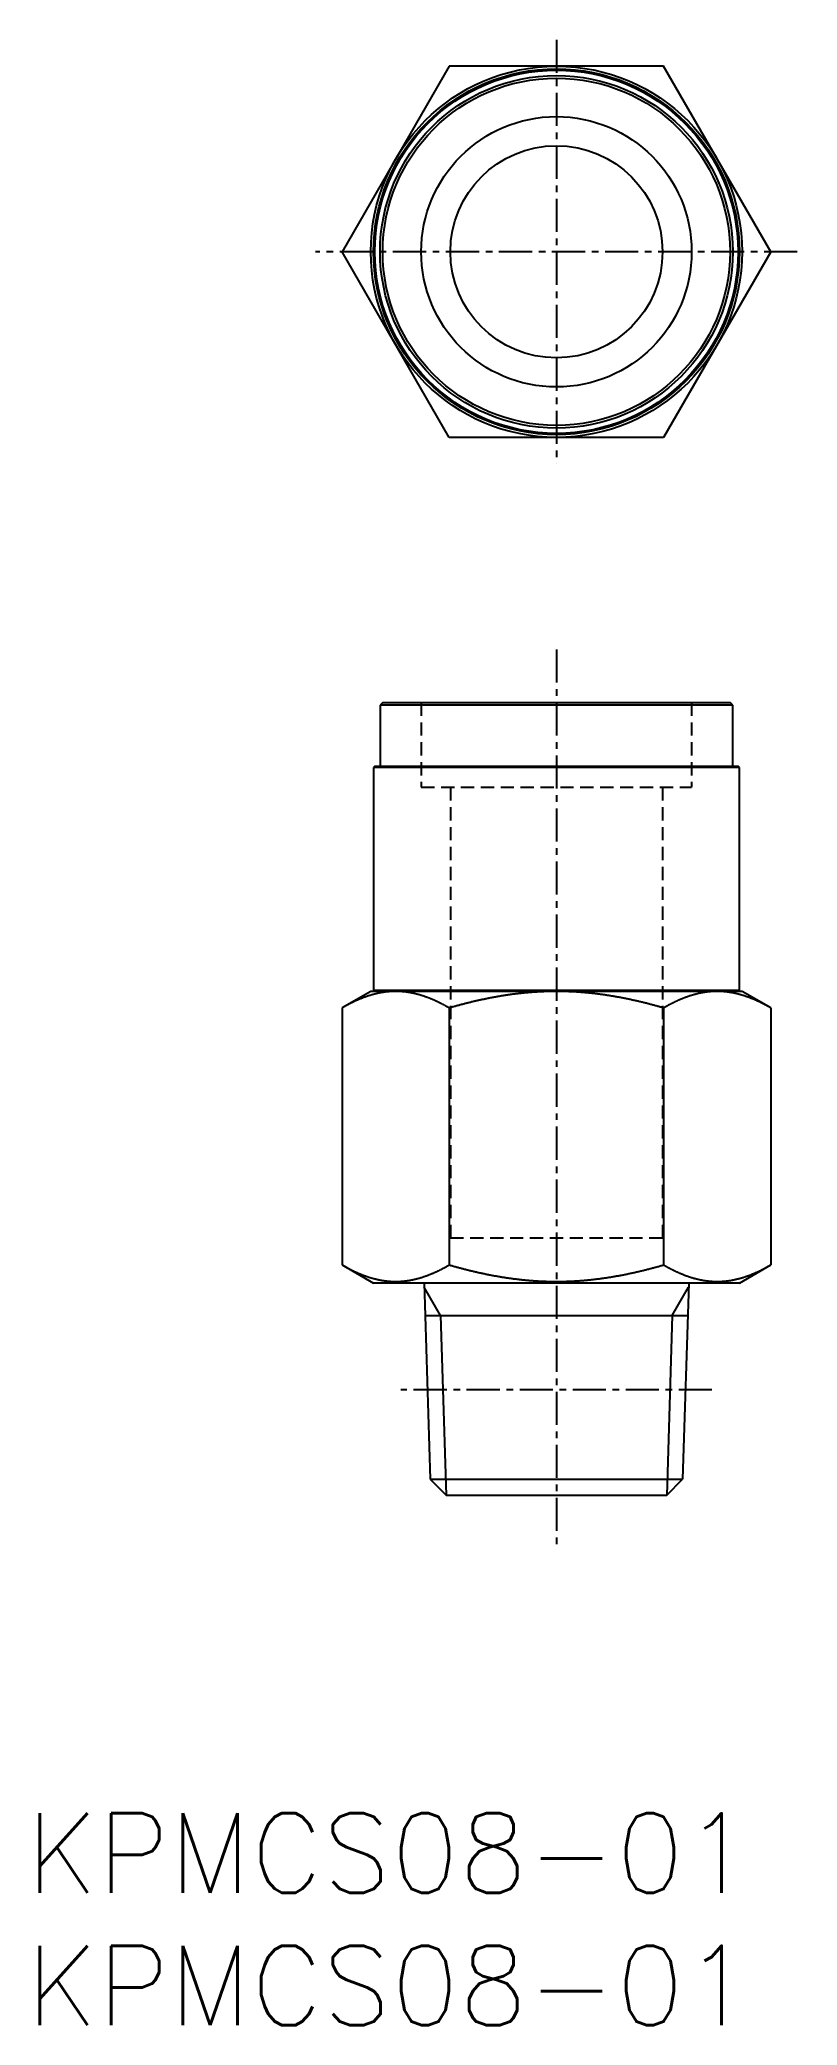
# Model space of a CAD drawing. Extents: x 0.5 to 29.1, y 0 to 74.9.
import ezdxf

# ---------------------------------------------------------------- set-up
doc = ezdxf.new("R2010")
doc.units = 0
doc.linetypes.add('CENTER', pattern=[2, 1.25, -0.25, 0.25, -0.25])
doc.linetypes.add('DASHED', pattern=[0.75, 0.5, -0.25])
doc.layers.get('0').update_dxf_attribs({"linetype": 'CONTINUOUS'})
for name, color, linetype in [('CENTER', 1, 'CENTER'), ('PV', 7, 'CONTINUOUS'), ('TV', 7, 'CONTINUOUS')]:
    doc.layers.add(name, color=color, linetype=linetype)
doc.styles.get("Standard").update_dxf_attribs({"font": 'txt.shx'})

# ---------------------------------------------------------------- blocks, each defined once
blk = doc.blocks.new('*U2')
at = {"color": 7, "linetype": 'CONTINUOUS'}
blk.add_text('KPMCS08-01', height=3, dxfattribs=at).set_placement((0, 0))
blk = doc.blocks.new('*U3')
at = {"color": 7, "linetype": 'CONTINUOUS'}
blk.add_text('KPMCS08-01', height=3, dxfattribs=at).set_placement((0, 5))

msp = doc.modelspace()

# ---------------------------------------------------------------- linework, layer by layer
at = {"color": 1, "linetype": 'CENTER'}
for p, q in [((20, 74.9), (20, 58.9)), ((29.083, 66.9), (10.917, 66.9))]:
    msp.add_line(p, q, dxfattribs=at)
at = {"color": 3, "linetype": 'DASHED'}
for p, q in [((14.9, 49.9), (14.9, 46.7)), ((25.1, 49.9), (25.1, 46.7)), ((14.9, 46.7), (25.1, 46.7)), ((16, 46.7), (16, 29.7)), ((24, 46.7), (24, 29.7)), ((16, 29.7), (24, 29.7))]:
    msp.add_line(p, q, dxfattribs=at)
at = {"color": 7, "linetype": 'CONTINUOUS'}
for p, q in [((15.01, 28), (15.241, 20.6)), ((24.99, 28), (24.759, 20.6)), ((15.048, 26.777), (24.952, 26.777)), ((15.241, 20.6), (15.841, 20)), ((15.241, 20.6), (24.759, 20.6)), ((24.159, 20), (24.759, 20.6)), ((15.841, 20), (24.159, 20))]:
    msp.add_line(p, q, dxfattribs=at)
at = {"color": 3, "linetype": 'CONTINUOUS'}
for p, q in [((15.629, 26.777), (15.015, 27.841)), ((24.371, 26.777), (24.985, 27.841)), ((15.629, 26.777), (15.841, 20)), ((24.371, 26.777), (24.159, 20))]:
    msp.add_line(p, q, dxfattribs=at)
at = {"layer": 'CENTER', "color": 1, "linetype": 'CENTER'}
for p, q in [((20, 51.9), (20, 18)), ((25.864, 23.97), (14.136, 23.97))]:
    msp.add_line(p, q, dxfattribs=at)
at = {"layer": 'PV', "color": 7, "linetype": 'CONTINUOUS'}
for p, q in [((13.45, 49.9), (13.35, 49.8)), ((13.35, 49.8), (13.35, 47.5)), ((26.65, 49.8), (13.35, 49.8)), ((13.45, 49.9), (26.55, 49.9)), ((26.65, 49.8), (26.55, 49.9)), ((26.65, 47.5), (26.65, 49.8)), ((13.15, 47.5), (13.1, 47.45)), ((13.1, 47.45), (13.1, 39.05)), ((26.9, 47.45), (13.1, 47.45)), ((13.15, 47.5), (26.85, 47.5)), ((26.9, 47.45), (26.85, 47.5)), ((26.9, 39.05), (26.9, 47.45)), ((13, 39), (11.917, 38.375)), ((27, 39), (13, 39)), ((13.1, 39.05), (26.9, 39.05)), ((13.1, 39.05), (13.15, 39)), ((26.85, 39), (26.9, 39.05)), ((28.083, 38.375), (27, 39)), ((11.917, 38.375), (11.917, 28.683)), ((15.959, 38.375), (15.959, 28.683)), ((24.041, 38.375), (24.041, 28.683)), ((28.083, 38.375), (28.083, 28.683)), ((11.917, 28.683), (13.1, 28)), ((26.9, 28), (28.083, 28.683)), ((26.9, 28), (13.1, 28))]:
    msp.add_line(p, q, dxfattribs=at)
for points in [[(13.938, 39), (13.921, 39), (13.904, 39), (13.888, 39), (13.871, 38.999), (13.854, 38.999), (13.838, 38.998), (13.821, 38.998), (13.804, 38.997), (13.787, 38.996), (13.771, 38.995), (13.754, 38.994), (13.737, 38.993), (13.721, 38.992), (13.704, 38.991), (13.687, 38.99), (13.671, 38.988), (13.654, 38.987), (13.637, 38.985), (13.621, 38.983), (13.604, 38.982), (13.587, 38.98), (13.571, 38.978), (13.554, 38.976), (13.538, 38.974), (13.521, 38.971), (13.505, 38.969), (13.488, 38.967), (13.471, 38.964), (13.455, 38.962), (13.438, 38.959), (13.422, 38.956), (13.405, 38.953), (13.389, 38.951), (13.373, 38.948), (13.356, 38.945), (13.34, 38.941), (13.323, 38.938), (13.307, 38.935), (13.29, 38.931), (13.274, 38.928), (13.258, 38.924), (13.241, 38.921), (13.225, 38.917), (13.209, 38.913), (13.193, 38.909), (13.176, 38.905), (13.16, 38.901), (13.144, 38.897), (13.128, 38.893), (13.112, 38.889), (13.095, 38.885), (13.079, 38.88), (13.063, 38.876), (13.047, 38.871), (13.031, 38.867), (13.015, 38.862), (12.999, 38.857), (12.983, 38.852), (12.967, 38.847), (12.951, 38.842), (12.935, 38.837), (12.919, 38.832), (12.903, 38.827), (12.887, 38.822), (12.871, 38.817), (12.856, 38.811), (12.84, 38.806), (12.824, 38.8), (12.808, 38.795), (12.793, 38.789), (12.777, 38.783), (12.761, 38.778), (12.745, 38.772), (12.73, 38.766), (12.714, 38.76), (12.698, 38.754), (12.683, 38.748), (12.667, 38.742), (12.652, 38.736), (12.636, 38.73), (12.621, 38.723), (12.605, 38.717), (12.59, 38.711), (12.574, 38.704), (12.559, 38.698), (12.544, 38.691), (12.528, 38.685), (12.513, 38.678), (12.498, 38.671), (12.482, 38.664), (12.467, 38.658), (12.452, 38.651), (12.437, 38.644), (12.421, 38.637), (12.406, 38.63), (12.391, 38.623), (12.376, 38.616), (12.361, 38.609), (12.346, 38.601), (12.331, 38.594), (12.315, 38.587), (12.3, 38.58), (12.285, 38.572), (12.27, 38.565), (12.255, 38.557), (12.241, 38.55), (12.226, 38.542), (12.211, 38.535), (12.196, 38.527), (12.181, 38.519), (12.166, 38.512), (12.151, 38.504), (12.137, 38.496), (12.122, 38.488), (12.107, 38.48), (12.092, 38.473), (12.078, 38.465), (12.063, 38.457), (12.048, 38.449), (12.034, 38.441), (12.019, 38.432), (12.004, 38.424), (11.99, 38.416), (11.975, 38.408), (11.961, 38.4), (11.946, 38.391), (11.932, 38.383), (11.917, 38.375)], [(15.959, 38.375), (15.944, 38.383), (15.93, 38.391), (15.915, 38.4), (15.9, 38.408), (15.886, 38.416), (15.871, 38.424), (15.857, 38.432), (15.842, 38.441), (15.827, 38.449), (15.813, 38.457), (15.798, 38.465), (15.783, 38.473), (15.769, 38.48), (15.754, 38.488), (15.739, 38.496), (15.724, 38.504), (15.709, 38.512), (15.695, 38.519), (15.68, 38.527), (15.665, 38.535), (15.65, 38.542), (15.635, 38.55), (15.62, 38.557), (15.605, 38.565), (15.59, 38.572), (15.575, 38.58), (15.56, 38.587), (15.545, 38.594), (15.53, 38.601), (15.515, 38.609), (15.5, 38.616), (15.485, 38.623), (15.47, 38.63), (15.454, 38.637), (15.439, 38.644), (15.424, 38.651), (15.409, 38.658), (15.393, 38.664), (15.378, 38.671), (15.363, 38.678), (15.347, 38.685), (15.332, 38.691), (15.317, 38.698), (15.301, 38.704), (15.286, 38.711), (15.27, 38.717), (15.255, 38.723), (15.239, 38.73), (15.224, 38.736), (15.208, 38.742), (15.193, 38.748), (15.177, 38.754), (15.162, 38.76), (15.146, 38.766), (15.13, 38.772), (15.115, 38.778), (15.099, 38.783), (15.083, 38.789), (15.067, 38.795), (15.052, 38.8), (15.036, 38.806), (15.02, 38.811), (15.004, 38.817), (14.988, 38.822), (14.972, 38.827), (14.957, 38.832), (14.941, 38.837), (14.925, 38.842), (14.909, 38.847), (14.893, 38.852), (14.877, 38.857), (14.861, 38.862), (14.845, 38.867), (14.829, 38.871), (14.812, 38.876), (14.796, 38.88), (14.78, 38.885), (14.764, 38.889), (14.748, 38.893), (14.732, 38.897), (14.716, 38.901), (14.699, 38.905), (14.683, 38.909), (14.667, 38.913), (14.65, 38.917), (14.634, 38.921), (14.618, 38.924), (14.602, 38.928), (14.585, 38.931), (14.569, 38.935), (14.552, 38.938), (14.536, 38.941), (14.52, 38.945), (14.503, 38.948), (14.487, 38.951), (14.47, 38.953), (14.454, 38.956), (14.437, 38.959), (14.421, 38.962), (14.404, 38.964), (14.388, 38.967), (14.371, 38.969), (14.355, 38.971), (14.338, 38.974), (14.321, 38.976), (14.305, 38.978), (14.288, 38.98), (14.272, 38.982), (14.255, 38.983), (14.238, 38.985), (14.222, 38.987), (14.205, 38.988), (14.188, 38.99), (14.172, 38.991), (14.155, 38.992), (14.138, 38.993), (14.122, 38.994), (14.105, 38.995), (14.088, 38.996), (14.072, 38.997), (14.055, 38.998), (14.038, 38.998), (14.021, 38.999), (14.005, 38.999), (13.988, 39), (13.971, 39), (13.955, 39), (13.938, 39)], [(20, 39), (19.972, 39), (19.943, 39), (19.915, 39), (19.886, 38.999), (19.858, 38.999), (19.829, 38.999), (19.801, 38.998), (19.772, 38.998), (19.744, 38.997), (19.715, 38.997), (19.687, 38.996), (19.658, 38.995), (19.63, 38.994), (19.601, 38.993), (19.573, 38.992), (19.544, 38.991), (19.516, 38.99), (19.487, 38.989), (19.459, 38.988), (19.43, 38.987), (19.402, 38.985), (19.373, 38.984), (19.345, 38.982), (19.316, 38.981), (19.288, 38.979), (19.26, 38.977), (19.231, 38.976), (19.203, 38.974), (19.174, 38.972), (19.146, 38.97), (19.117, 38.968), (19.089, 38.966), (19.061, 38.964), (19.032, 38.962), (19.004, 38.959), (18.975, 38.957), (18.947, 38.955), (18.919, 38.952), (18.89, 38.95), (18.862, 38.947), (18.833, 38.944), (18.805, 38.942), (18.777, 38.939), (18.748, 38.936), (18.72, 38.933), (18.692, 38.93), (18.663, 38.927), (18.635, 38.924), (18.607, 38.921), (18.578, 38.917), (18.55, 38.914), (18.522, 38.911), (18.493, 38.907), (18.465, 38.904), (18.437, 38.9), (18.409, 38.897), (18.38, 38.893), (18.352, 38.89), (18.324, 38.886), (18.296, 38.882), (18.267, 38.878), (18.239, 38.874), (18.211, 38.87), (18.183, 38.866), (18.155, 38.862), (18.126, 38.858), (18.098, 38.854), (18.07, 38.849), (18.042, 38.845), (18.014, 38.84), (17.986, 38.836), (17.957, 38.831), (17.929, 38.827), (17.901, 38.822), (17.873, 38.818), (17.845, 38.813), (17.817, 38.808), (17.789, 38.803), (17.761, 38.798), (17.733, 38.793), (17.705, 38.788), (17.677, 38.783), (17.649, 38.778), (17.621, 38.773), (17.593, 38.768), (17.565, 38.762), (17.537, 38.757), (17.509, 38.752), (17.481, 38.746), (17.453, 38.741), (17.425, 38.735), (17.397, 38.73), (17.369, 38.724), (17.341, 38.718), (17.313, 38.712), (17.285, 38.707), (17.257, 38.701), (17.229, 38.695), (17.201, 38.689), (17.174, 38.683), (17.146, 38.677), (17.118, 38.671), (17.09, 38.665), (17.062, 38.659), (17.034, 38.652), (17.007, 38.646), (16.979, 38.64), (16.951, 38.633), (16.923, 38.627), (16.896, 38.62), (16.868, 38.614), (16.84, 38.607), (16.812, 38.601), (16.785, 38.594), (16.757, 38.587), (16.729, 38.581), (16.702, 38.574), (16.674, 38.567), (16.646, 38.56), (16.619, 38.553), (16.591, 38.546), (16.563, 38.539), (16.536, 38.532), (16.508, 38.525), (16.481, 38.518), (16.453, 38.511), (16.426, 38.504), (16.398, 38.496), (16.37, 38.489), (16.343, 38.482), (16.315, 38.474), (16.288, 38.467), (16.26, 38.459), (16.233, 38.452), (16.205, 38.444), (16.178, 38.437), (16.15, 38.429), (16.123, 38.422), (16.096, 38.414), (16.068, 38.406), (16.041, 38.398), (16.013, 38.391), (15.986, 38.383), (15.959, 38.375)], [(24.041, 38.375), (24.011, 38.384), (23.98, 38.392), (23.949, 38.401), (23.918, 38.41), (23.887, 38.419), (23.856, 38.427), (23.826, 38.436), (23.795, 38.444), (23.764, 38.453), (23.733, 38.461), (23.702, 38.47), (23.671, 38.478), (23.64, 38.486), (23.609, 38.494), (23.578, 38.503), (23.547, 38.511), (23.516, 38.519), (23.485, 38.527), (23.454, 38.535), (23.423, 38.543), (23.392, 38.551), (23.361, 38.558), (23.329, 38.566), (23.298, 38.574), (23.267, 38.581), (23.236, 38.589), (23.205, 38.597), (23.174, 38.604), (23.143, 38.611), (23.111, 38.619), (23.08, 38.626), (23.049, 38.633), (23.018, 38.64), (22.986, 38.648), (22.955, 38.655), (22.924, 38.662), (22.892, 38.669), (22.861, 38.675), (22.83, 38.682), (22.799, 38.689), (22.767, 38.696), (22.736, 38.702), (22.704, 38.709), (22.673, 38.715), (22.642, 38.722), (22.61, 38.728), (22.579, 38.734), (22.547, 38.741), (22.516, 38.747), (22.484, 38.753), (22.453, 38.759), (22.421, 38.765), (22.39, 38.771), (22.358, 38.777), (22.327, 38.783), (22.295, 38.788), (22.264, 38.794), (22.232, 38.799), (22.201, 38.805), (22.169, 38.81), (22.137, 38.816), (22.106, 38.821), (22.074, 38.826), (22.043, 38.831), (22.011, 38.837), (21.979, 38.842), (21.948, 38.846), (21.916, 38.851), (21.884, 38.856), (21.852, 38.861), (21.821, 38.865), (21.789, 38.87), (21.757, 38.875), (21.726, 38.879), (21.694, 38.883), (21.662, 38.888), (21.63, 38.892), (21.598, 38.896), (21.567, 38.9), (21.535, 38.904), (21.503, 38.908), (21.471, 38.912), (21.439, 38.915), (21.407, 38.919), (21.376, 38.923), (21.344, 38.926), (21.312, 38.93), (21.28, 38.933), (21.248, 38.936), (21.216, 38.939), (21.184, 38.943), (21.152, 38.946), (21.12, 38.949), (21.089, 38.951), (21.057, 38.954), (21.025, 38.957), (20.993, 38.96), (20.961, 38.962), (20.929, 38.965), (20.897, 38.967), (20.865, 38.969), (20.833, 38.971), (20.801, 38.974), (20.769, 38.976), (20.737, 38.978), (20.705, 38.98), (20.673, 38.981), (20.641, 38.983), (20.609, 38.985), (20.577, 38.986), (20.545, 38.988), (20.513, 38.989), (20.481, 38.99), (20.449, 38.992), (20.417, 38.993), (20.385, 38.994), (20.353, 38.995), (20.321, 38.996), (20.288, 38.997), (20.256, 38.997), (20.224, 38.998), (20.192, 38.998), (20.16, 38.999), (20.128, 38.999), (20.096, 39), (20.064, 39), (20.032, 39), (20, 39)], [(26.062, 39), (26.045, 39), (26.029, 39), (26.012, 39), (25.995, 38.999), (25.979, 38.999), (25.962, 38.998), (25.945, 38.998), (25.928, 38.997), (25.912, 38.996), (25.895, 38.995), (25.878, 38.994), (25.862, 38.993), (25.845, 38.992), (25.828, 38.991), (25.812, 38.99), (25.795, 38.988), (25.778, 38.987), (25.762, 38.985), (25.745, 38.983), (25.728, 38.982), (25.712, 38.98), (25.695, 38.978), (25.679, 38.976), (25.662, 38.974), (25.645, 38.971), (25.629, 38.969), (25.612, 38.967), (25.596, 38.964), (25.579, 38.962), (25.563, 38.959), (25.546, 38.956), (25.53, 38.953), (25.513, 38.951), (25.497, 38.948), (25.48, 38.945), (25.464, 38.941), (25.448, 38.938), (25.431, 38.935), (25.415, 38.931), (25.398, 38.928), (25.382, 38.924), (25.366, 38.921), (25.35, 38.917), (25.333, 38.913), (25.317, 38.909), (25.301, 38.905), (25.285, 38.901), (25.268, 38.897), (25.252, 38.893), (25.236, 38.889), (25.22, 38.885), (25.204, 38.88), (25.188, 38.876), (25.171, 38.871), (25.155, 38.867), (25.139, 38.862), (25.123, 38.857), (25.107, 38.852), (25.091, 38.847), (25.075, 38.842), (25.059, 38.837), (25.043, 38.832), (25.028, 38.827), (25.012, 38.822), (24.996, 38.817), (24.98, 38.811), (24.964, 38.806), (24.948, 38.8), (24.933, 38.795), (24.917, 38.789), (24.901, 38.783), (24.885, 38.778), (24.87, 38.772), (24.854, 38.766), (24.838, 38.76), (24.823, 38.754), (24.807, 38.748), (24.792, 38.742), (24.776, 38.736), (24.761, 38.73), (24.745, 38.723), (24.73, 38.717), (24.714, 38.711), (24.699, 38.704), (24.683, 38.698), (24.668, 38.691), (24.653, 38.685), (24.637, 38.678), (24.622, 38.671), (24.607, 38.664), (24.591, 38.658), (24.576, 38.651), (24.561, 38.644), (24.546, 38.637), (24.53, 38.63), (24.515, 38.623), (24.5, 38.616), (24.485, 38.609), (24.47, 38.601), (24.455, 38.594), (24.44, 38.587), (24.425, 38.58), (24.41, 38.572), (24.395, 38.565), (24.38, 38.557), (24.365, 38.55), (24.35, 38.542), (24.335, 38.535), (24.32, 38.527), (24.305, 38.519), (24.291, 38.512), (24.276, 38.504), (24.261, 38.496), (24.246, 38.488), (24.231, 38.48), (24.217, 38.473), (24.202, 38.465), (24.187, 38.457), (24.173, 38.449), (24.158, 38.441), (24.143, 38.432), (24.129, 38.424), (24.114, 38.416), (24.1, 38.408), (24.085, 38.4), (24.07, 38.391), (24.056, 38.383), (24.041, 38.375)], [(28.083, 38.375), (28.068, 38.383), (28.054, 38.391), (28.039, 38.4), (28.025, 38.408), (28.01, 38.416), (27.996, 38.424), (27.981, 38.432), (27.966, 38.441), (27.952, 38.449), (27.937, 38.457), (27.922, 38.465), (27.908, 38.473), (27.893, 38.48), (27.878, 38.488), (27.863, 38.496), (27.849, 38.504), (27.834, 38.512), (27.819, 38.519), (27.804, 38.527), (27.789, 38.535), (27.774, 38.542), (27.759, 38.55), (27.745, 38.557), (27.73, 38.565), (27.715, 38.572), (27.7, 38.58), (27.685, 38.587), (27.669, 38.594), (27.654, 38.601), (27.639, 38.609), (27.624, 38.616), (27.609, 38.623), (27.594, 38.63), (27.579, 38.637), (27.563, 38.644), (27.548, 38.651), (27.533, 38.658), (27.518, 38.664), (27.502, 38.671), (27.487, 38.678), (27.472, 38.685), (27.456, 38.691), (27.441, 38.698), (27.426, 38.704), (27.41, 38.711), (27.395, 38.717), (27.379, 38.723), (27.364, 38.73), (27.348, 38.736), (27.333, 38.742), (27.317, 38.748), (27.302, 38.754), (27.286, 38.76), (27.27, 38.766), (27.255, 38.772), (27.239, 38.778), (27.223, 38.783), (27.208, 38.789), (27.192, 38.795), (27.176, 38.8), (27.16, 38.806), (27.144, 38.811), (27.129, 38.817), (27.113, 38.822), (27.097, 38.827), (27.081, 38.832), (27.065, 38.837), (27.049, 38.842), (27.033, 38.847), (27.017, 38.852), (27.001, 38.857), (26.985, 38.862), (26.969, 38.867), (26.953, 38.871), (26.937, 38.876), (26.921, 38.88), (26.905, 38.885), (26.888, 38.889), (26.872, 38.893), (26.856, 38.897), (26.84, 38.901), (26.824, 38.905), (26.807, 38.909), (26.791, 38.913), (26.775, 38.917), (26.759, 38.921), (26.742, 38.924), (26.726, 38.928), (26.71, 38.931), (26.693, 38.935), (26.677, 38.938), (26.66, 38.941), (26.644, 38.945), (26.627, 38.948), (26.611, 38.951), (26.595, 38.953), (26.578, 38.956), (26.562, 38.959), (26.545, 38.962), (26.529, 38.964), (26.512, 38.967), (26.495, 38.969), (26.479, 38.971), (26.462, 38.974), (26.446, 38.976), (26.429, 38.978), (26.413, 38.98), (26.396, 38.982), (26.379, 38.983), (26.363, 38.985), (26.346, 38.987), (26.329, 38.988), (26.313, 38.99), (26.296, 38.991), (26.279, 38.992), (26.263, 38.993), (26.246, 38.994), (26.229, 38.995), (26.213, 38.996), (26.196, 38.997), (26.179, 38.998), (26.162, 38.998), (26.146, 38.999), (26.129, 38.999), (26.112, 39), (26.096, 39), (26.079, 39), (26.062, 39)], [(11.917, 28.683), (11.933, 28.674), (11.948, 28.665), (11.964, 28.656), (11.979, 28.648), (11.995, 28.639), (12.01, 28.63), (12.026, 28.621), (12.041, 28.613), (12.057, 28.604), (12.073, 28.596), (12.088, 28.587), (12.104, 28.579), (12.12, 28.57), (12.136, 28.562), (12.151, 28.554), (12.167, 28.545), (12.183, 28.537), (12.199, 28.529), (12.215, 28.521), (12.231, 28.513), (12.247, 28.505), (12.262, 28.497), (12.278, 28.489), (12.294, 28.481), (12.31, 28.473), (12.327, 28.465), (12.343, 28.458), (12.359, 28.45), (12.375, 28.442), (12.391, 28.435), (12.407, 28.427), (12.423, 28.42), (12.44, 28.412), (12.456, 28.405), (12.472, 28.398), (12.488, 28.391), (12.505, 28.383), (12.521, 28.376), (12.537, 28.369), (12.554, 28.362), (12.57, 28.355), (12.587, 28.348), (12.603, 28.342), (12.62, 28.335), (12.636, 28.328), (12.653, 28.322), (12.669, 28.315), (12.686, 28.308), (12.703, 28.302), (12.719, 28.296), (12.736, 28.289), (12.753, 28.283), (12.769, 28.277), (12.786, 28.271), (12.803, 28.265), (12.82, 28.259), (12.837, 28.253), (12.854, 28.247), (12.87, 28.242), (12.887, 28.236), (12.904, 28.23), (12.921, 28.225), (12.938, 28.219), (12.955, 28.214), (12.972, 28.209), (12.989, 28.204), (13.006, 28.198), (13.024, 28.193), (13.041, 28.188), (13.058, 28.184), (13.075, 28.179), (13.092, 28.174), (13.109, 28.169), (13.127, 28.165), (13.144, 28.16), (13.161, 28.156), (13.179, 28.152), (13.196, 28.148), (13.213, 28.143), (13.231, 28.139), (13.248, 28.135), (13.265, 28.132), (13.283, 28.128), (13.3, 28.124), (13.318, 28.121), (13.335, 28.117), (13.353, 28.114), (13.37, 28.111), (13.388, 28.107), (13.405, 28.104), (13.423, 28.101), (13.441, 28.098), (13.458, 28.096), (13.476, 28.093), (13.493, 28.09), (13.511, 28.088), (13.529, 28.085), (13.547, 28.083), (13.564, 28.081), (13.582, 28.079), (13.6, 28.077), (13.617, 28.075), (13.635, 28.073), (13.653, 28.071), (13.671, 28.07), (13.688, 28.068), (13.706, 28.067), (13.724, 28.065), (13.742, 28.064), (13.76, 28.063), (13.777, 28.062), (13.795, 28.061), (13.813, 28.06), (13.831, 28.06), (13.849, 28.059), (13.866, 28.059), (13.884, 28.058), (13.902, 28.058), (13.92, 28.058), (13.938, 28.058), (13.956, 28.058), (13.974, 28.058), (13.991, 28.058), (14.009, 28.059), (14.027, 28.059), (14.045, 28.06), (14.063, 28.06), (14.08, 28.061), (14.098, 28.062), (14.116, 28.063), (14.134, 28.064), (14.152, 28.065), (14.169, 28.067), (14.187, 28.068), (14.205, 28.07), (14.223, 28.071), (14.241, 28.073), (14.258, 28.075), (14.276, 28.077), (14.294, 28.079), (14.311, 28.081), (14.329, 28.083), (14.347, 28.085), (14.364, 28.088), (14.382, 28.09), (14.4, 28.093), (14.417, 28.096), (14.435, 28.098), (14.453, 28.101), (14.47, 28.104), (14.488, 28.107), (14.505, 28.111), (14.523, 28.114), (14.54, 28.117), (14.558, 28.121), (14.575, 28.124), (14.593, 28.128), (14.61, 28.132), (14.628, 28.135), (14.645, 28.139), (14.662, 28.143), (14.68, 28.148), (14.697, 28.152), (14.714, 28.156), (14.732, 28.16), (14.749, 28.165), (14.766, 28.169), (14.783, 28.174), (14.801, 28.179), (14.818, 28.184), (14.835, 28.188), (14.852, 28.193), (14.869, 28.198), (14.886, 28.204), (14.903, 28.209), (14.92, 28.214), (14.937, 28.219), (14.954, 28.225), (14.971, 28.23), (14.988, 28.236), (15.005, 28.242), (15.022, 28.247), (15.039, 28.253), (15.056, 28.259), (15.073, 28.265), (15.089, 28.271), (15.106, 28.277), (15.123, 28.283), (15.14, 28.289), (15.156, 28.296), (15.173, 28.302), (15.19, 28.308), (15.206, 28.315), (15.223, 28.322), (15.239, 28.328), (15.256, 28.335), (15.272, 28.342), (15.289, 28.348), (15.305, 28.355), (15.322, 28.362), (15.338, 28.369), (15.355, 28.376), (15.371, 28.383), (15.387, 28.391), (15.404, 28.398), (15.42, 28.405), (15.436, 28.412), (15.452, 28.42), (15.469, 28.427), (15.485, 28.435), (15.501, 28.442), (15.517, 28.45), (15.533, 28.458), (15.549, 28.465), (15.565, 28.473), (15.581, 28.481), (15.597, 28.489), (15.613, 28.497), (15.629, 28.505), (15.645, 28.513), (15.661, 28.521), (15.677, 28.529), (15.693, 28.537), (15.709, 28.545), (15.724, 28.554), (15.74, 28.562), (15.756, 28.57), (15.772, 28.579), (15.787, 28.587), (15.803, 28.596), (15.819, 28.604), (15.834, 28.613), (15.85, 28.621), (15.865, 28.63), (15.881, 28.639), (15.897, 28.648), (15.912, 28.656), (15.928, 28.665), (15.943, 28.674), (15.959, 28.683)], [(15.959, 28.683), (15.99, 28.674), (16.022, 28.665), (16.054, 28.656), (16.086, 28.647), (16.118, 28.638), (16.15, 28.629), (16.181, 28.62), (16.213, 28.611), (16.245, 28.602), (16.277, 28.594), (16.309, 28.585), (16.341, 28.577), (16.373, 28.568), (16.405, 28.56), (16.437, 28.551), (16.469, 28.543), (16.501, 28.534), (16.533, 28.526), (16.565, 28.518), (16.597, 28.51), (16.629, 28.502), (16.662, 28.494), (16.694, 28.486), (16.726, 28.478), (16.758, 28.47), (16.79, 28.462), (16.822, 28.455), (16.854, 28.447), (16.887, 28.439), (16.919, 28.432), (16.951, 28.424), (16.983, 28.417), (17.016, 28.41), (17.048, 28.402), (17.08, 28.395), (17.113, 28.388), (17.145, 28.381), (17.177, 28.374), (17.21, 28.367), (17.242, 28.36), (17.274, 28.353), (17.307, 28.347), (17.339, 28.34), (17.372, 28.333), (17.404, 28.327), (17.436, 28.32), (17.469, 28.314), (17.501, 28.307), (17.534, 28.301), (17.566, 28.295), (17.599, 28.289), (17.631, 28.283), (17.664, 28.277), (17.697, 28.271), (17.729, 28.265), (17.762, 28.259), (17.794, 28.254), (17.827, 28.248), (17.86, 28.242), (17.892, 28.237), (17.925, 28.232), (17.957, 28.226), (17.99, 28.221), (18.023, 28.216), (18.056, 28.211), (18.088, 28.206), (18.121, 28.201), (18.154, 28.196), (18.186, 28.191), (18.219, 28.186), (18.252, 28.182), (18.285, 28.177), (18.318, 28.173), (18.35, 28.168), (18.383, 28.164), (18.416, 28.16), (18.449, 28.156), (18.482, 28.152), (18.514, 28.148), (18.547, 28.144), (18.58, 28.14), (18.613, 28.136), (18.646, 28.133), (18.679, 28.129), (18.712, 28.126), (18.745, 28.122), (18.778, 28.119), (18.811, 28.116), (18.844, 28.113), (18.876, 28.11), (18.909, 28.107), (18.942, 28.104), (18.975, 28.101), (19.008, 28.098), (19.041, 28.096), (19.074, 28.093), (19.107, 28.091), (19.14, 28.088), (19.173, 28.086), (19.206, 28.084), (19.239, 28.082), (19.272, 28.08), (19.305, 28.078), (19.338, 28.076), (19.372, 28.074), (19.405, 28.072), (19.438, 28.071), (19.471, 28.069), (19.504, 28.068), (19.537, 28.067), (19.57, 28.065), (19.603, 28.064), (19.636, 28.063), (19.669, 28.062), (19.702, 28.061), (19.735, 28.061), (19.768, 28.06), (19.801, 28.059), (19.835, 28.059), (19.868, 28.058), (19.901, 28.058), (19.934, 28.058), (19.967, 28.058), (20, 28.058), (20.033, 28.058), (20.066, 28.058), (20.099, 28.058), (20.132, 28.059), (20.165, 28.059), (20.199, 28.059), (20.232, 28.06), (20.265, 28.061), (20.298, 28.061), (20.331, 28.062), (20.364, 28.063), (20.397, 28.064), (20.43, 28.065), (20.463, 28.067), (20.496, 28.068), (20.529, 28.069), (20.562, 28.071), (20.595, 28.072), (20.628, 28.074), (20.662, 28.076), (20.695, 28.078), (20.728, 28.08), (20.761, 28.082), (20.794, 28.084), (20.827, 28.086), (20.86, 28.088), (20.893, 28.09), (20.926, 28.093), (20.959, 28.095), (20.992, 28.098), (21.025, 28.101), (21.058, 28.104), (21.091, 28.106), (21.124, 28.109), (21.156, 28.113), (21.189, 28.116), (21.222, 28.119), (21.255, 28.122), (21.288, 28.126), (21.321, 28.129), (21.354, 28.133), (21.387, 28.136), (21.42, 28.14), (21.453, 28.144), (21.486, 28.148), (21.518, 28.152), (21.551, 28.156), (21.584, 28.16), (21.617, 28.164), (21.65, 28.168), (21.682, 28.173), (21.715, 28.177), (21.748, 28.182), (21.781, 28.187), (21.814, 28.191), (21.846, 28.196), (21.879, 28.201), (21.912, 28.206), (21.944, 28.211), (21.977, 28.216), (22.01, 28.221), (22.043, 28.226), (22.075, 28.232), (22.108, 28.237), (22.14, 28.242), (22.173, 28.248), (22.206, 28.254), (22.238, 28.259), (22.271, 28.265), (22.303, 28.271), (22.336, 28.277), (22.369, 28.283), (22.401, 28.289), (22.434, 28.295), (22.466, 28.301), (22.499, 28.307), (22.531, 28.314), (22.564, 28.32), (22.596, 28.327), (22.628, 28.333), (22.661, 28.34), (22.693, 28.347), (22.726, 28.353), (22.758, 28.36), (22.79, 28.367), (22.823, 28.374), (22.855, 28.381), (22.887, 28.388), (22.92, 28.395), (22.952, 28.402), (22.984, 28.41), (23.017, 28.417), (23.049, 28.424), (23.081, 28.432), (23.113, 28.439), (23.146, 28.447), (23.178, 28.455), (23.21, 28.462), (23.242, 28.47), (23.274, 28.478), (23.306, 28.486), (23.338, 28.494), (23.371, 28.502), (23.403, 28.51), (23.435, 28.518), (23.467, 28.526), (23.499, 28.534), (23.531, 28.543), (23.563, 28.551), (23.595, 28.56), (23.627, 28.568), (23.659, 28.577), (23.691, 28.585), (23.723, 28.594), (23.755, 28.602), (23.787, 28.611), (23.819, 28.62), (23.85, 28.629), (23.882, 28.638), (23.914, 28.647), (23.946, 28.656), (23.978, 28.665), (24.01, 28.674), (24.041, 28.683)], [(24.041, 28.683), (24.057, 28.674), (24.072, 28.665), (24.088, 28.656), (24.103, 28.648), (24.119, 28.639), (24.135, 28.63), (24.15, 28.621), (24.166, 28.613), (24.181, 28.604), (24.197, 28.596), (24.213, 28.587), (24.228, 28.579), (24.244, 28.57), (24.26, 28.562), (24.276, 28.554), (24.291, 28.545), (24.307, 28.537), (24.323, 28.529), (24.339, 28.521), (24.355, 28.513), (24.371, 28.505), (24.387, 28.497), (24.403, 28.489), (24.419, 28.481), (24.435, 28.473), (24.451, 28.465), (24.467, 28.458), (24.483, 28.45), (24.499, 28.442), (24.515, 28.435), (24.531, 28.427), (24.548, 28.42), (24.564, 28.412), (24.58, 28.405), (24.596, 28.398), (24.613, 28.391), (24.629, 28.383), (24.645, 28.376), (24.662, 28.369), (24.678, 28.362), (24.695, 28.355), (24.711, 28.348), (24.728, 28.342), (24.744, 28.335), (24.761, 28.328), (24.777, 28.322), (24.794, 28.315), (24.81, 28.308), (24.827, 28.302), (24.844, 28.296), (24.86, 28.289), (24.877, 28.283), (24.894, 28.277), (24.911, 28.271), (24.927, 28.265), (24.944, 28.259), (24.961, 28.253), (24.978, 28.247), (24.995, 28.242), (25.012, 28.236), (25.029, 28.23), (25.046, 28.225), (25.063, 28.219), (25.08, 28.214), (25.097, 28.209), (25.114, 28.204), (25.131, 28.198), (25.148, 28.193), (25.165, 28.188), (25.182, 28.184), (25.199, 28.179), (25.217, 28.174), (25.234, 28.169), (25.251, 28.165), (25.268, 28.16), (25.286, 28.156), (25.303, 28.152), (25.32, 28.148), (25.338, 28.143), (25.355, 28.139), (25.372, 28.135), (25.39, 28.132), (25.407, 28.128), (25.425, 28.124), (25.442, 28.121), (25.46, 28.117), (25.477, 28.114), (25.495, 28.111), (25.512, 28.107), (25.53, 28.104), (25.547, 28.101), (25.565, 28.098), (25.583, 28.096), (25.6, 28.093), (25.618, 28.09), (25.636, 28.088), (25.653, 28.085), (25.671, 28.083), (25.689, 28.081), (25.706, 28.079), (25.724, 28.077), (25.742, 28.075), (25.759, 28.073), (25.777, 28.071), (25.795, 28.07), (25.813, 28.068), (25.831, 28.067), (25.848, 28.065), (25.866, 28.064), (25.884, 28.063), (25.902, 28.062), (25.92, 28.061), (25.937, 28.06), (25.955, 28.06), (25.973, 28.059), (25.991, 28.059), (26.009, 28.058), (26.027, 28.058), (26.044, 28.058), (26.062, 28.058), (26.08, 28.058), (26.098, 28.058), (26.116, 28.058), (26.134, 28.059), (26.151, 28.059), (26.169, 28.06), (26.187, 28.06), (26.205, 28.061), (26.223, 28.062), (26.24, 28.063), (26.258, 28.064), (26.276, 28.065), (26.294, 28.067), (26.312, 28.068), (26.329, 28.07), (26.347, 28.071), (26.365, 28.073), (26.383, 28.075), (26.4, 28.077), (26.418, 28.079), (26.436, 28.081), (26.453, 28.083), (26.471, 28.085), (26.489, 28.088), (26.507, 28.09), (26.524, 28.093), (26.542, 28.096), (26.559, 28.098), (26.577, 28.101), (26.595, 28.104), (26.612, 28.107), (26.63, 28.111), (26.647, 28.114), (26.665, 28.117), (26.682, 28.121), (26.7, 28.124), (26.717, 28.128), (26.735, 28.132), (26.752, 28.135), (26.769, 28.139), (26.787, 28.143), (26.804, 28.148), (26.821, 28.152), (26.839, 28.156), (26.856, 28.16), (26.873, 28.165), (26.891, 28.169), (26.908, 28.174), (26.925, 28.179), (26.942, 28.184), (26.959, 28.188), (26.976, 28.193), (26.994, 28.198), (27.011, 28.204), (27.028, 28.209), (27.045, 28.214), (27.062, 28.219), (27.079, 28.225), (27.096, 28.23), (27.113, 28.236), (27.13, 28.242), (27.146, 28.247), (27.163, 28.253), (27.18, 28.259), (27.197, 28.265), (27.214, 28.271), (27.231, 28.277), (27.247, 28.283), (27.264, 28.289), (27.281, 28.296), (27.297, 28.302), (27.314, 28.308), (27.331, 28.315), (27.347, 28.322), (27.364, 28.328), (27.38, 28.335), (27.397, 28.342), (27.413, 28.348), (27.43, 28.355), (27.446, 28.362), (27.463, 28.369), (27.479, 28.376), (27.495, 28.383), (27.512, 28.391), (27.528, 28.398), (27.544, 28.405), (27.56, 28.412), (27.577, 28.42), (27.593, 28.427), (27.609, 28.435), (27.625, 28.442), (27.641, 28.45), (27.657, 28.458), (27.673, 28.465), (27.69, 28.473), (27.706, 28.481), (27.722, 28.489), (27.738, 28.497), (27.753, 28.505), (27.769, 28.513), (27.785, 28.521), (27.801, 28.529), (27.817, 28.537), (27.833, 28.545), (27.849, 28.554), (27.864, 28.562), (27.88, 28.57), (27.896, 28.579), (27.912, 28.587), (27.927, 28.596), (27.943, 28.604), (27.959, 28.613), (27.974, 28.621), (27.99, 28.63), (28.005, 28.639), (28.021, 28.648), (28.036, 28.656), (28.052, 28.665), (28.067, 28.674), (28.083, 28.683)]]:
    msp.add_lwpolyline(points, dxfattribs=at)
at = {"layer": 'TV', "color": 7, "linetype": 'CONTINUOUS'}
for p, q in [((15.959, 73.9), (11.917, 66.9)), ((24.041, 73.9), (15.959, 73.9)), ((28.083, 66.9), (24.041, 73.9)), ((15.959, 59.9), (11.917, 66.9)), ((28.083, 66.9), (24.041, 59.9)), ((24.041, 59.9), (15.959, 59.9))]:
    msp.add_line(p, q, dxfattribs=at)
for radius in [7, 6.9, 6.85, 6.65, 6.55, 5.1, 4]:
    msp.add_circle((20, 66.9), radius, dxfattribs=at)

# ---------------------------------------------------------------- block references
at = {"color": 7, "linetype": 'CONTINUOUS'}
for name in ['*U3', '*U2']:
    msp.add_blockref(name, (0, 0), dxfattribs=at)

doc.saveas('drawing.dxf')
